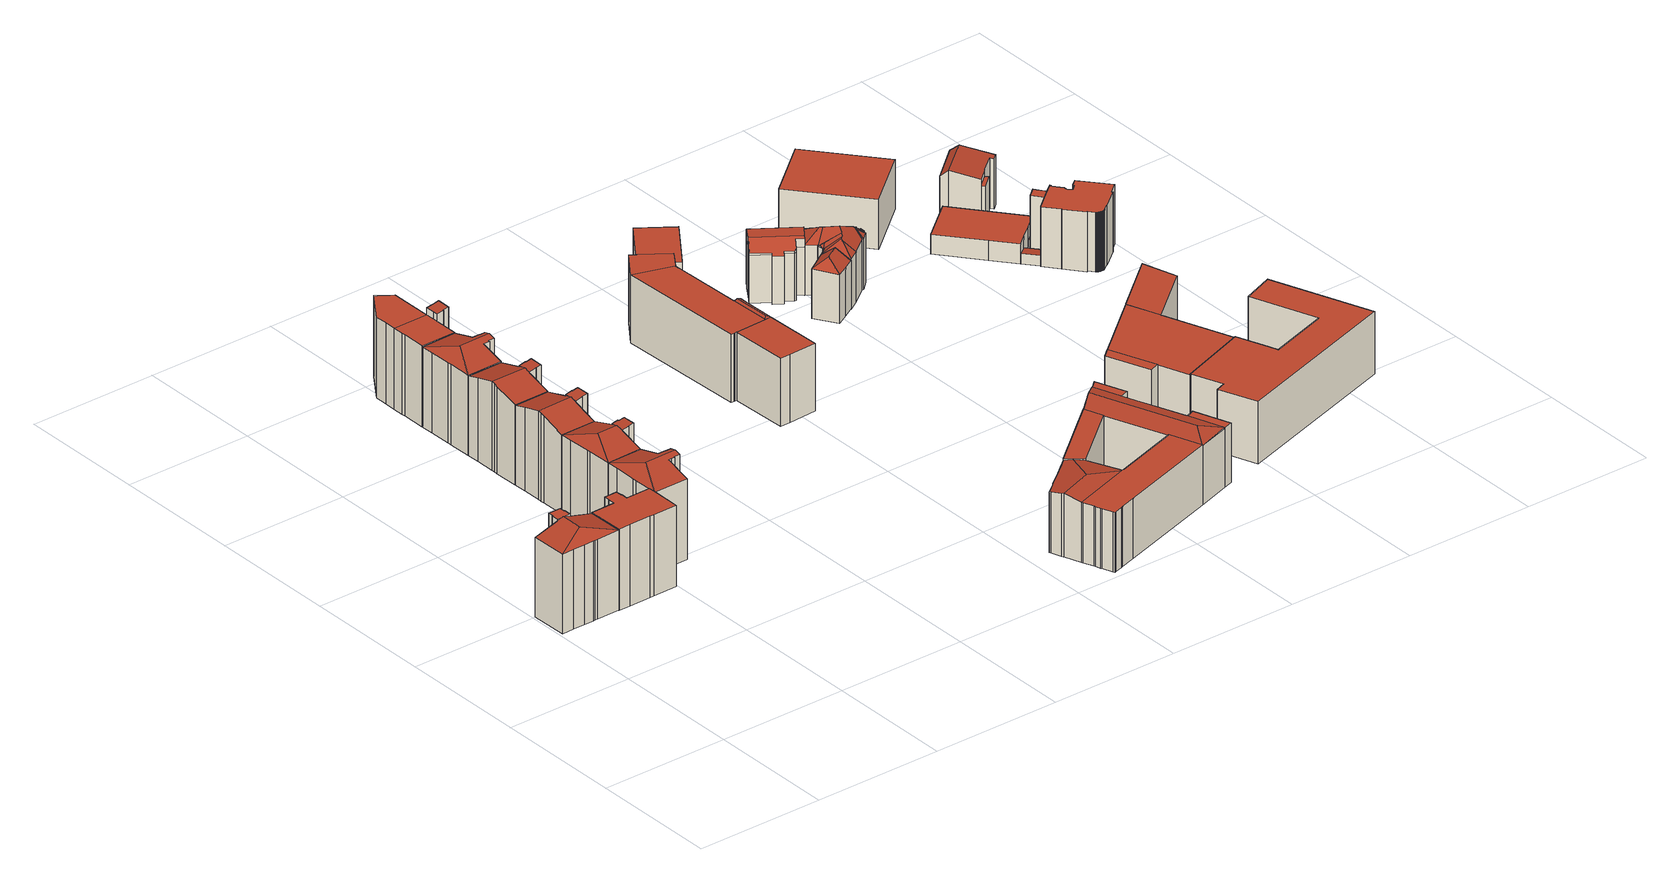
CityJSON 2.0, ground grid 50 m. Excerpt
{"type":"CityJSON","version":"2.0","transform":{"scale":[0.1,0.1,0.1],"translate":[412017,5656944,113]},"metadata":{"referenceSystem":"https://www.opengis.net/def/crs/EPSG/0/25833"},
"CityObjects":{
"building1":{"type":"Building","attributes":{"Gemeindeschluessel":14612000,"Geometrietyp2DReferenz":"3000","function":"31001_9998","roofType":"9999"},"children":["building1-1","building1-2"]},
"building1-1":{"type":"BuildingPart","attributes":{"Dachtyp_tdc":"tdcPolyFlatRoof","Dachneigung":0,"QualitaetDacherkennung":29,"Geometrietyp2DReferenz":"3000","measuredHeight":33.88,"roofType":"1000"},"parents":["building1"],"geometry":[{"type":"MultiSurface","lod":"2","boundaries":[[[0,1,2,3,4]],[[5,6,7,8,9]],[[6,10,11,7]],[[10,12,13,11]],[[12,14,15,13]],[[14,16,17,15]],[[16,0,4,17]],[[16,14,12,10,6,5,18,19,20,21,1,0]],[[4,3,22,23,8,7,11,13,15,17]]],"semantics":{"surfaces":[{"type":"WallSurface"},{"type":"RoofSurface"},{"type":"GroundSurface"}],"values":[0,0,0,0,0,0,0,1,2]}}]},
"building1-2":{"type":"BuildingPart","attributes":{"Dachtyp_tdc":"tdcHipAndGableRoof","Dachneigung":15.29,"QualitaetDacherkennung":14,"Geometrietyp2DReferenz":"3000","measuredHeight":33.99,"roofType":"5000"},"parents":["building1"],"geometry":[{"type":"MultiSurface","lod":"2","boundaries":[[[2,24,25,3]],[[24,26,27,25]],[[26,28,29,27]],[[28,30,31,29]],[[30,32,33,31]],[[32,34,35,33]],[[34,36,37,35]],[[36,38,39,37]],[[38,40,41,39]],[[40,42,43,41]],[[42,9,8,43]],[[38,36,34,32,30,28,26,44]],[[26,24,2,21,45,44]],[[45,19,46,9,42,40,38,44]],[[8,23,22,3,25,27,29,31,33,35,37,39,41,43]]],"semantics":{"surfaces":[{"type":"WallSurface"},{"type":"RoofSurface"},{"type":"GroundSurface"}],"values":[0,0,0,0,0,0,0,0,0,0,0,1,1,1,2]}}]},
"building2":{"type":"Building","attributes":{"Dachtyp_tdc":"tdcPolyFlatRoof","Gemeindeschluessel":14612000,"Dachneigung":0,"QualitaetDacherkennung":42,"Geometrietyp2DReferenz":"3000","measuredHeight":31.21,"function":"31001_9998","roofType":"1000"},"geometry":[{"type":"Solid","lod":"2","boundaries":[[[[47,48,49,50]],[[48,51,52,49]],[[51,53,54,52]],[[53,55,56,54]],[[55,57,58,56]],[[57,59,60,58]],[[59,61,62,60]],[[61,63,64,62]],[[63,65,66,64]],[[65,67,68,66]],[[67,69,70,68]],[[69,71,72,70]],[[71,73,74,72]],[[73,75,76,74]],[[75,77,78,76]],[[77,79,80,78]],[[79,47,50,80]],[[79,77,75,73,71,69,67,65,63,61,59,57,55,53,51,48,47]],[[50,49,52,54,56,58,60,62,64,66,68,70,72,74,76,78,80]]]],"semantics":{"surfaces":[{"type":"WallSurface"},{"type":"RoofSurface"},{"type":"GroundSurface"}],"values":[[0,0,0,0,0,0,0,0,0,0,0,0,0,0,0,0,0,1,2]]}}]},
"building3":{"type":"Building","attributes":{"Dachtyp_tdc":"tdcFreeFormRoof","Gemeindeschluessel":14612000,"Dachneigung":16.21,"QualitaetDacherkennung":20,"Geometrietyp2DReferenz":"3000","measuredHeight":34.45,"function":"31001_9998","roofType":"5000"},"geometry":[{"type":"Solid","lod":"2","boundaries":[[[[81,82,83,84]],[[82,85,86,83]],[[85,87,88,86]],[[87,89,90,88]],[[89,91,92,90]],[[91,93,94,92]],[[93,95,96,94]],[[95,97,98,96]],[[97,99,100,98]],[[99,101,102,100]],[[101,103,104,102]],[[103,105,78,104]],[[105,106,76,78]],[[106,107,108,76]],[[107,109,110,108]],[[109,111,112,110]],[[111,81,84,112]],[[106,105,113,81,111,109,107]],[[113,105,103,101,99,97,95,93,114]],[[114,91,89,87,85,82,81,113]],[[93,91,114]],[[84,83,86,88,90,92,94,96,98,100,102,104,78,76,108,110,112]]]],"semantics":{"surfaces":[{"type":"WallSurface"},{"type":"RoofSurface"},{"type":"GroundSurface"}],"values":[[0,0,0,0,0,0,0,0,0,0,0,0,0,0,0,0,0,1,1,1,0,2]]}}]},
"building4":{"type":"Building","attributes":{"Gemeindeschluessel":14612000,"Geometrietyp2DReferenz":"3000","function":"31001_9998","roofType":"9999"},"children":["building4-1","building4-2"]},
"building4-1":{"type":"BuildingPart","attributes":{"Dachtyp_tdc":"tdcHipAndGableRoof","Dachneigung":16.48,"QualitaetDacherkennung":19,"Geometrietyp2DReferenz":"3000","measuredHeight":34.32,"roofType":"5000"},"parents":["building4"],"geometry":[{"type":"MultiSurface","lod":"2","boundaries":[[[81,115,116,117]],[[115,118,119,116]],[[118,120,121,119]],[[120,122,123,121]],[[122,124,125,123]],[[124,126,127,125]],[[128,82,129,130]],[[82,81,117,129]],[[122,120,118,115,81,131]],[[82,132,133,134,131,81]],[[122,131,134,135,136,124]],[[124,136,126]],[[128,132,82]],[[117,116,119,121,123,125,127,130,129]]],"semantics":{"surfaces":[{"type":"WallSurface"},{"type":"RoofSurface"},{"type":"GroundSurface"}],"values":[0,0,0,0,0,0,0,0,1,1,1,0,0,2]}}]},
"building4-2":{"type":"BuildingPart","attributes":{"Dachtyp_tdc":"tdcPolyFlatRoof","Dachneigung":6.11,"QualitaetDacherkennung":65,"Geometrietyp2DReferenz":"3000","measuredHeight":34.35,"roofType":"2100"},"parents":["building4"],"geometry":[{"type":"MultiSurface","lod":"2","boundaries":[[[137,138,139,140]],[[138,141,142,139]],[[141,143,132,128,130,142]],[[144,145,146,127,126,136]],[[145,147,148,146]],[[147,149,150,148]],[[149,137,140,150]],[[149,147,145,144,135,133,143,141,138,137]],[[140,139,142,130,127,146,148,150]]],"semantics":{"surfaces":[{"type":"WallSurface"},{"type":"RoofSurface"},{"type":"GroundSurface"}],"values":[0,0,0,0,0,0,0,1,2]}}]},
"building5":{"type":"Building","attributes":{"Gemeindeschluessel":14612000,"Geometrietyp2DReferenz":"3000","function":"31001_9998","roofType":"9999"},"children":["building5-1","building5-2"]},
"building5-1":{"type":"BuildingPart","attributes":{"Dachtyp_tdc":"tdcGableRoof","Dachneigung":16.59,"QualitaetDacherkennung":19,"Geometrietyp2DReferenz":"3000","measuredHeight":34.11,"roofType":"3100"},"parents":["building5"],"geometry":[{"type":"MultiSurface","lod":"2","boundaries":[[[124,122,123,125]],[[122,151,152,123]],[[151,153,154,152]],[[153,155,156,154]],[[155,157,158,156]],[[157,159,160,158]],[[159,161,162,160]],[[161,163,164,162]],[[165,166,167,168]],[[166,124,125,167]],[[169,170,163,161,159,157,155]],[[155,153,151,122,124,166,165,171,169]],[[125,123,152,154,156,158,160,162,164,172,168,167]]],"semantics":{"surfaces":[{"type":"WallSurface"},{"type":"RoofSurface"},{"type":"GroundSurface"}],"values":[0,0,0,0,0,0,0,0,0,0,1,1,2]}}]},
"building5-2":{"type":"BuildingPart","attributes":{"Dachtyp_tdc":"tdcPolyFlatRoof","Dachneigung":9.16,"QualitaetDacherkennung":67,"Geometrietyp2DReferenz":"3000","measuredHeight":34.62,"roofType":"2100"},"parents":["building5"],"geometry":[{"type":"MultiSurface","lod":"2","boundaries":[[[173,174,175,164]],[[174,176,177,175]],[[176,178,179,177]],[[178,180,181,179]],[[180,182,183,181]],[[182,184,185,183]],[[184,186,165,168,185]],[[173,164,163]],[[170,187,171,186,184,182,180,178,176,174,173]],[[175,177,179,181,183,185,168,172,164]]],"semantics":{"surfaces":[{"type":"WallSurface"},{"type":"RoofSurface"},{"type":"GroundSurface"}],"values":[0,0,0,0,0,0,0,0,1,2]}}]},
"building6":{"type":"Building","attributes":{"Gemeindeschluessel":14612000,"Geometrietyp2DReferenz":"3000","function":"31001_9998","roofType":"9999"},"children":["building6-1","building6-2"]},
"building6-1":{"type":"BuildingPart","attributes":{"Dachtyp_tdc":"tdcPolyFlatRoof","Dachneigung":9.56,"QualitaetDacherkennung":63,"Geometrietyp2DReferenz":"3000","measuredHeight":34.61,"roofType":"2100"},"parents":["building6"],"geometry":[{"type":"MultiSurface","lod":"2","boundaries":[[[188,189,190,191]],[[189,192,193,190]],[[192,194,195,193]],[[194,196,197,195]],[[196,198,199,197]],[[198,200,201,199]],[[200,202,203,201]],[[202,204,203]],[[188,191,205]],[[206,207,208,202,200,198,196,194,192,189,188]],[[190,193,195,197,199,201,203,209,191]]],"semantics":{"surfaces":[{"type":"WallSurface"},{"type":"RoofSurface"},{"type":"GroundSurface"}],"values":[0,0,0,0,0,0,0,0,0,1,2]}}]},
"building6-2":{"type":"BuildingPart","attributes":{"Dachtyp_tdc":"tdcGableRoof","Dachneigung":16.69,"QualitaetDacherkennung":18,"Geometrietyp2DReferenz":"3000","measuredHeight":34.19,"roofType":"3100"},"parents":["building6"],"geometry":[{"type":"MultiSurface","lod":"2","boundaries":[[[210,205,191,211]],[[204,212,162,203]],[[212,213,160,162]],[[213,214,215,160]],[[214,216,217,215]],[[216,218,219,217]],[[218,220,221,219]],[[220,222,223,221]],[[222,210,211,223]],[[218,216,214,213,212,204,208,224]],[[224,206,205,210,222,220,218]],[[211,191,209,203,162,160,215,217,219,221,223]]],"semantics":{"surfaces":[{"type":"WallSurface"},{"type":"RoofSurface"},{"type":"GroundSurface"}],"values":[0,0,0,0,0,0,0,0,0,1,1,2]}}]},
"building7":{"type":"Building","attributes":{"Dachtyp_tdc":"tdcFreeFormRoof","Gemeindeschluessel":14612000,"Dachneigung":15.86,"QualitaetDacherkennung":19,"Geometrietyp2DReferenz":"3000","measuredHeight":34.26,"function":"31001_9998","roofType":"5000"},"geometry":[{"type":"Solid","lod":"2","boundaries":[[[[225,226,227,228]],[[226,229,230,227]],[[229,231,232,230]],[[231,233,234,232]],[[233,235,236,234]],[[235,237,238,236]],[[237,239,240,238]],[[239,241,242,240]],[[241,243,244,242]],[[243,245,211,244]],[[245,246,223,211]],[[246,247,248,223]],[[247,249,250,248]],[[249,251,252,250]],[[251,225,228,252]],[[246,253,225,251,249,247]],[[253,246,245,243,241,239,237,254]],[[254,235,233,231,229,226,225,253]],[[237,235,254]],[[228,227,230,232,234,236,238,240,242,244,211,223,248,250,252]]]],"semantics":{"surfaces":[{"type":"WallSurface"},{"type":"RoofSurface"},{"type":"GroundSurface"}],"values":[[0,0,0,0,0,0,0,0,0,0,0,0,0,0,0,1,1,1,0,2]]}}]},
"building8":{"type":"Building","attributes":{"Gemeindeschluessel":14612000,"Geometrietyp2DReferenz":"3000","function":"31001_9998","roofType":"9999"},"children":["building8-1","building8-2","building8-3"]},
"building8-1":{"type":"BuildingPart","attributes":{"Dachtyp_tdc":"tdcPolyFlatRoof","Dachneigung":9.11,"QualitaetDacherkennung":51,"Geometrietyp2DReferenz":"3000","measuredHeight":34.58,"roofType":"2100"},"parents":["building8"],"geometry":[{"type":"MultiSurface","lod":"2","boundaries":[[[255,256,257,258]],[[256,259,260,257]],[[259,261,262,260]],[[261,263,264,262]],[[263,265,266,264]],[[265,267,268,269,266]],[[255,258,270]],[[267,265,263,261,259,256,255]],[[257,260,262,264,266,269,258]]],"semantics":{"surfaces":[{"type":"WallSurface"},{"type":"RoofSurface"},{"type":"GroundSurface"}],"values":[0,0,0,0,0,0,0,1,2]}}]},
"building8-2":{"type":"BuildingPart","attributes":{"Dachtyp_tdc":"tdcPolyFlatRoof","Dachneigung":0,"QualitaetDacherkennung":48,"Geometrietyp2DReferenz":"3000","measuredHeight":31.02,"roofType":"1000"},"parents":["building8"],"geometry":[{"type":"MultiSurface","lod":"2","boundaries":[[[268,271,227,269]],[[271,272,228,227]],[[272,273,274,228]],[[273,275,276,274]],[[275,277,278,276]],[[275,273,272,271,268,270,277]],[[278,258,269,227,228,274,276]]],"semantics":{"surfaces":[{"type":"WallSurface"},{"type":"RoofSurface"},{"type":"GroundSurface"}],"values":[0,0,0,0,0,1,2]}}]},
"building8-3":{"type":"BuildingPart","attributes":{"Dachtyp_tdc":"tdcPolyFlatRoof","Dachneigung":0,"QualitaetDacherkennung":85,"Geometrietyp2DReferenz":"3000","measuredHeight":30.98,"roofType":"1000"},"parents":["building8"],"geometry":[{"type":"MultiSurface","lod":"2","boundaries":[[[279,280,281,282]],[[280,270,258,281]],[[277,283,284,278]],[[283,285,286,284]],[[285,279,282,286]],[[285,283,277,270,280,279]],[[282,281,258,278,284,286]]],"semantics":{"surfaces":[{"type":"WallSurface"},{"type":"RoofSurface"},{"type":"GroundSurface"}],"values":[0,0,0,0,0,1,2]}}]},
"building9":{"type":"Building","attributes":{"name":"Sächsisches Staatsministerium für Wirtschaft, Arbeit und Verkehr","Gemeindeschluessel":14612000,"Geometrietyp2DReferenz":"3000","function":"31001_3010","roofType":"9999"},"children":["building9-1","building9-2","building9-3","building9-4","building9-5","building9-6"]},
"building9-1":{"type":"BuildingPart","attributes":{"Dachtyp_tdc":"tdcPolyFlatRoof","Dachneigung":0,"QualitaetDacherkennung":52,"Geometrietyp2DReferenz":"3000","measuredHeight":22.98,"roofType":"1000"},"parents":["building9"],"geometry":[{"type":"MultiSurface","lod":"2","boundaries":[[[287,288,289,290,291]],[[288,292,293,289]],[[292,294,295,296,293]],[[294,292,288,287]],[[290,289,293,296]]],"semantics":{"surfaces":[{"type":"WallSurface"},{"type":"RoofSurface"},{"type":"GroundSurface"}],"values":[0,0,0,1,2]}}]},
"building9-2":{"type":"BuildingPart","attributes":{"Dachtyp_tdc":"tdcPolyFlatRoof","Dachneigung":0,"QualitaetDacherkennung":63,"Geometrietyp2DReferenz":"3000","measuredHeight":23.04,"roofType":"1000"},"parents":["building9"],"geometry":[{"type":"MultiSurface","lod":"2","boundaries":[[[297,298,299,300,301,302]],[[303,304,305,306,307]],[[304,308,309,305]],[[308,310,311,309]],[[310,312,313,311]],[[312,314,315,313]],[[314,316,317,315]],[[316,318,319,317]],[[318,320,321,319]],[[320,322,323,321]],[[322,324,325,323]],[[324,326,327,325]],[[326,328,329,330,327]],[[328,326,324,322,320,318,316,314,312,310,308,304,303,298,297]],[[301,300,306,305,309,311,313,315,317,319,321,323,325,327,330]]],"semantics":{"surfaces":[{"type":"WallSurface"},{"type":"RoofSurface"},{"type":"GroundSurface"}],"values":[0,0,0,0,0,0,0,0,0,0,0,0,0,1,2]}}]},
"building9-3":{"type":"BuildingPart","attributes":{"Dachtyp_tdc":"tdcHipAndGableRoof","Dachneigung":11.33,"QualitaetDacherkennung":27,"Geometrietyp2DReferenz":"3000","measuredHeight":24.25,"roofType":"5000"},"parents":["building9"],"geometry":[{"type":"MultiSurface","lod":"2","boundaries":[[[295,331,332,296]],[[331,333,334,332]],[[333,335,336,334]],[[337,307,306,338]],[[299,339,340,300]],[[341,291,290,342]],[[307,343,344]],[[345,346,347,348,349,350,344,343]],[[341,339,299,307,344,350]],[[341,350,349,287,291]],[[295,294,348,347,331]],[[331,347,346,333]],[[333,346,345,351,335]],[[337,352,343,307]],[[296,332,334,336,338,306,300,340,342,290]]],"semantics":{"surfaces":[{"type":"WallSurface"},{"type":"RoofSurface"},{"type":"GroundSurface"}],"values":[0,0,0,0,0,0,1,1,1,0,0,0,0,0,2]}}]},
"building9-4":{"type":"BuildingPart","attributes":{"Dachtyp_tdc":"tdcPolyFlatRoof","Dachneigung":0,"QualitaetDacherkennung":74,"Geometrietyp2DReferenz":"3000","measuredHeight":22.95,"roofType":"1000"},"parents":["building9"],"geometry":[{"type":"MultiSurface","lod":"2","boundaries":[[[351,353,354,336,335]],[[353,355,356,354]],[[355,352,337,338,356]],[[352,355,353,351]],[[336,354,356,338]]],"semantics":{"surfaces":[{"type":"WallSurface"},{"type":"RoofSurface"},{"type":"GroundSurface"}],"values":[0,0,0,1,2]}}]},
"building9-5":{"type":"BuildingPart","attributes":{"Dachtyp_tdc":"tdcFreeFormRoof","Dachneigung":10.03,"QualitaetDacherkennung":19,"Geometrietyp2DReferenz":"3000","measuredHeight":24.4,"roofType":"5000"},"parents":["building9"],"geometry":[{"type":"MultiSurface","lod":"2","boundaries":[[[357,358,359,360]],[[358,361,362,359]],[[361,363,364,362]],[[363,365,366,364]],[[365,367,368,366]],[[367,369,370,368]],[[369,371,372,370]],[[371,373,374,372]],[[373,375,376,374]],[[375,377,378,376]],[[377,379,380,378]],[[381,302,301,382]],[[329,383,384,330]],[[383,357,360,384]],[[302,381,385,386]],[[385,379,377,375,373,371,369,367,365,363,361,358,357,383,386]],[[383,329,302,386]],[[360,359,362,364,366,368,370,372,374,376,378,380,387,382,301,330,384]]],"semantics":{"surfaces":[{"type":"WallSurface"},{"type":"RoofSurface"},{"type":"GroundSurface"}],"values":[0,0,0,0,0,0,0,0,0,0,0,0,0,0,1,1,1,2]}}]},
"building9-6":{"type":"BuildingPart","attributes":{"Dachtyp_tdc":"tdcPolyFlatRoof","Dachneigung":0,"QualitaetDacherkennung":75,"Geometrietyp2DReferenz":"3000","measuredHeight":22.95,"roofType":"1000"},"parents":["building9"],"geometry":[{"type":"MultiSurface","lod":"2","boundaries":[[[388,389,381,382,340,339]],[[390,391,341,342,380,379]],[[391,390,389,388]],[[340,382,387,380,342]]],"semantics":{"surfaces":[{"type":"WallSurface"},{"type":"RoofSurface"},{"type":"GroundSurface"}],"values":[0,0,1,2]}}]},
"building10":{"type":"Building","attributes":{"name":"Sächsischen Staatsministerium für Soziales und Gesellschaftlichen Zusammenhalt","Gemeindeschluessel":14612000,"Geometrietyp2DReferenz":"3000","function":"31001_3010","roofType":"9999"},"children":["building10-1","building10-2","building10-3","building10-4","building10-5"]},
"building10-1":{"type":"BuildingPart","attributes":{"Dachtyp_tdc":"tdcPolyFlatRoof","Dachneigung":0,"QualitaetDacherkennung":64,"Geometrietyp2DReferenz":"3000","measuredHeight":26.07,"roofType":"1000"},"parents":["building10"],"geometry":[{"type":"MultiSurface","lod":"2","boundaries":[[[392,393,394,395,396]],[[393,397,398,394]],[[397,399,400,398]],[[399,401,402,403,400]],[[404,405,406,407,408]],[[409,405,404,401,399,397,393,392,410]],[[411,395,394,398,400,403,407,406,412]],[[405,409,412,406]]],"semantics":{"surfaces":[{"type":"WallSurface"},{"type":"RoofSurface"},{"type":"GroundSurface"}],"values":[0,0,0,0,0,1,2,0]}}]},
"building10-2":{"type":"BuildingPart","attributes":{"Dachtyp_tdc":"tdcPolyFlatRoof","Dachneigung":0,"QualitaetDacherkennung":58,"Geometrietyp2DReferenz":"3000","measuredHeight":22.59,"roofType":"1000"},"parents":["building10"],"geometry":[{"type":"MultiSurface","lod":"2","boundaries":[[[413,414,415,416]],[[414,417,418,415]],[[417,419,420,418]],[[419,421,422,420]],[[419,417,414,413,421]],[[416,415,418,420,422]]],"semantics":{"surfaces":[{"type":"WallSurface"},{"type":"RoofSurface"},{"type":"GroundSurface"}],"values":[0,0,0,0,1,2]}}]},
"building10-3":{"type":"BuildingPart","attributes":{"Dachtyp_tdc":"tdcPolyFlatRoof","Dachneigung":0,"QualitaetDacherkennung":61,"Geometrietyp2DReferenz":"3000","measuredHeight":26.01,"roofType":"1000"},"parents":["building10"],"geometry":[{"type":"MultiSurface","lod":"2","boundaries":[[[423,424,425,426]],[[424,427,428,425]],[[427,429,430,428]],[[429,431,432,430]],[[431,396,395,432]],[[431,429,427,424,423,433,396]],[[395,411,426,425,428,430,432]]],"semantics":{"surfaces":[{"type":"WallSurface"},{"type":"RoofSurface"},{"type":"GroundSurface"}],"values":[0,0,0,0,0,1,2]}}]},
"building10-4":{"type":"BuildingPart","attributes":{"Dachtyp_tdc":"tdcFreeFormRoof","Dachneigung":22.61,"QualitaetDacherkennung":26,"Geometrietyp2DReferenz":"3000","measuredHeight":26.62,"roofType":"5000"},"parents":["building10"],"geometry":[{"type":"MultiSurface","lod":"2","boundaries":[[[434,435,436,437]],[[435,438,426,436]],[[438,423,426]],[[439,440,412,409]],[[439,434,437,440]],[[410,438,441]],[[438,435,434,439,441]],[[439,409,410,441]],[[437,436,426,411,412,440]]],"semantics":{"surfaces":[{"type":"WallSurface"},{"type":"RoofSurface"},{"type":"GroundSurface"}],"values":[0,0,0,0,0,1,1,1,2]}}]},
"building10-5":{"type":"BuildingPart","attributes":{"Dachtyp_tdc":"tdcPolyFlatRoof","Dachneigung":0,"QualitaetDacherkennung":51,"Geometrietyp2DReferenz":"3000","measuredHeight":26.01,"roofType":"1000"},"parents":["building10"],"geometry":[{"type":"MultiSurface","lod":"2","boundaries":[[[402,442,443,403]],[[442,444,416,443]],[[444,413,416]],[[445,422,421]],[[445,446,447,422]],[[446,408,407,447]],[[408,446,445,444,442,402]],[[403,443,416,422,447,407]]],"semantics":{"surfaces":[{"type":"WallSurface"},{"type":"RoofSurface"},{"type":"GroundSurface"}],"values":[0,0,0,0,0,0,1,2]}}]},
"building11":{"type":"Building","attributes":{"Dachtyp_tdc":"tdcHipAndGableRoof","Gemeindeschluessel":14612000,"Dachneigung":36.55,"QualitaetDacherkennung":56,"Geometrietyp2DReferenz":"3000","measuredHeight":22.5,"function":"31001_9998","roofType":"5000"},"geometry":[{"type":"Solid","lod":"2","boundaries":[[[[448,449,450,451]],[[449,452,453,450]],[[452,454,455,453]],[[454,456,457,455]],[[456,458,459,457]],[[458,448,451,459]],[[454,452,460]],[[452,449,448,458,460]],[[458,456,454,460]],[[451,450,453,455,457,459]]]],"semantics":{"surfaces":[{"type":"WallSurface"},{"type":"RoofSurface"},{"type":"GroundSurface"}],"values":[[0,0,0,0,0,0,1,1,1,2]]}}]},
"building12":{"type":"Building","attributes":{"Dachtyp_tdc":"tdcFreeFormRoof","Gemeindeschluessel":14612000,"Dachneigung":33.75,"QualitaetDacherkennung":53,"Geometrietyp2DReferenz":"3000","measuredHeight":22.7,"function":"31001_9998","roofType":"5000"},"geometry":[{"type":"Solid","lod":"2","boundaries":[[[[461,462,463,464]],[[462,465,466,463]],[[465,467,468,466]],[[467,469,470,468]],[[469,471,472,470]],[[471,473,474,472]],[[473,475,476,474]],[[475,477,478,476]],[[477,479,480,478]],[[479,481,482,480]],[[481,483,484,482]],[[483,485,486,484]],[[485,487,488,486]],[[487,489,490,488]],[[489,491,492,490]],[[491,461,464,492]],[[493,494,495,496,497]],[[479,498,499,500,501,502,503,504,505,506,481]],[[503,497,496,504]],[[483,481,506]],[[462,461,494,493]],[[465,462,493,497]],[[469,467,503,502]],[[467,465,497,503]],[[471,469,502,501]],[[473,471,501,500]],[[475,473,500,499]],[[477,475,499,498]],[[477,498,479]],[[485,483,506,505]],[[491,489,496,495]],[[487,485,505,504]],[[489,487,504,496]],[[461,491,495,494]],[[464,463,466,468,470,472,474,476,478,480,482,484,486,488,490,492]]]],"semantics":{"surfaces":[{"type":"WallSurface"},{"type":"RoofSurface"},{"type":"GroundSurface"}],"values":[[0,0,0,0,0,0,0,0,0,0,0,0,0,0,0,0,1,1,1,0,0,0,0,0,0,0,0,0,0,0,0,0,0,0,2]]}}]},
"building13":{"type":"Building","attributes":{"Dachtyp_tdc":"tdcFreeFormRoof","Gemeindeschluessel":14612000,"Dachneigung":36.1,"QualitaetDacherkennung":17,"Geometrietyp2DReferenz":"3000","measuredHeight":24.25,"function":"31001_9998","roofType":"5000"},"geometry":[{"type":"Solid","lod":"2","boundaries":[[[[507,508,509,510]],[[508,511,512,509]],[[511,513,514,512]],[[513,515,516,514]],[[515,517,518,516]],[[517,519,520,518]],[[519,521,522,520]],[[521,523,524,522]],[[523,525,526,524]],[[525,527,528,526]],[[527,529,530,528]],[[529,531,532,530]],[[531,533,534,532]],[[533,535,536,534]],[[535,537,538,536]],[[537,539,540,538]],[[539,541,542,540]],[[541,456,543,542]],[[456,544,545,543]],[[544,546,547,545]],[[548,549,456,541]],[[548,541,539]],[[550,551,552,553,554,555,549,548,539,537]],[[556,550,537,535]],[[557,556,535,533]],[[557,533,531]],[[558,559,560,551,550,556,557,531,529]],[[561,562,558,529,527]],[[561,527,525]],[[562,561,525,523]],[[563,564,559,558,562,523,521]],[[563,521,519]],[[564,563,519,517]],[[560,559,564,517,515]],[[565,566,567,552,551,560,515,513]],[[568,565,513,511]],[[569,568,511,508]],[[569,508,507]],[[568,569,565]],[[507,565,569]],[[570,565,507]],[[570,566,565]],[[566,570,571]],[[567,566,571,572]],[[553,552,567,572,573]],[[573,574,575,576,554,553]],[[575,577,546,576]],[[555,554,576,546,544]],[[549,555,544,456]],[[577,575,574]],[[547,578,579,580,581,582,583,510,509,512,514,516,518,520,522,524,526,528,530,532,534,536,538,540,542,543,545]],[[546,577,578,547]],[[577,574,579,578]],[[574,573,580,579]],[[573,572,581,580]],[[572,571,582,581]],[[571,570,583,582]],[[570,507,510,583]]]],"semantics":{"surfaces":[{"type":"WallSurface"},{"type":"RoofSurface"},{"type":"GroundSurface"}],"values":[[0,0,0,0,0,0,0,0,0,0,0,0,0,0,0,0,0,0,0,0,1,1,1,1,1,1,1,1,1,1,1,1,1,1,1,1,1,1,1,1,1,1,1,1,1,1,1,1,1,0,2,0,0,0,0,0,0,0]]}}]},
"building14":{"type":"Building","attributes":{"name":"Sächsisches Staatsministerium für Energie, Klimaschutz, Umwelt und Landwirtschaft","Gemeindeschluessel":14612000,"Geometrietyp2DReferenz":"3000","function":"31001_3010","roofType":"9999"},"children":["building14-1","building14-2","building14-3"]},
"building14-1":{"type":"BuildingPart","attributes":{"Dachtyp_tdc":"tdcPolyFlatRoof","Dachneigung":0,"QualitaetDacherkennung":47,"Geometrietyp2DReferenz":"3000","measuredHeight":23.51,"roofType":"1000"},"parents":["building14"],"geometry":[{"type":"MultiSurface","lod":"2","boundaries":[[[584,585,586,587,588]],[[585,589,590,586]],[[589,591,592,593,590]],[[591,589,585,584]],[[587,586,590,593]]],"semantics":{"surfaces":[{"type":"WallSurface"},{"type":"RoofSurface"},{"type":"GroundSurface"}],"values":[0,0,0,1,2]}}]},
"building14-2":{"type":"BuildingPart","attributes":{"Dachtyp_tdc":"tdcPolyFlatRoof","Dachneigung":0,"QualitaetDacherkennung":48,"Geometrietyp2DReferenz":"3000","measuredHeight":23.53,"roofType":"1000"},"parents":["building14"],"geometry":[{"type":"MultiSurface","lod":"2","boundaries":[[[594,595,596,597,598]],[[595,599,600,596]],[[599,601,602,603,600]],[[601,599,595,594]],[[597,596,600,603]]],"semantics":{"surfaces":[{"type":"WallSurface"},{"type":"RoofSurface"},{"type":"GroundSurface"}],"values":[0,0,0,1,2]}}]},
"building14-3":{"type":"BuildingPart","attributes":{"Dachtyp_tdc":"tdcPolyFlatRoof","Dachneigung":0,"QualitaetDacherkennung":30,"Geometrietyp2DReferenz":"3000","measuredHeight":23.34,"roofType":"1000"},"parents":["building14"],"geometry":[{"type":"MultiSurface","lod":"2","boundaries":[[[604,605,606,607]],[[605,598,597,606]],[[602,588,587,603]],[[592,608,609,593]],[[608,604,607,609]],[[608,592,588,602,598,605,604]],[[607,606,597,603,587,593,609]]],"semantics":{"surfaces":[{"type":"WallSurface"},{"type":"RoofSurface"},{"type":"GroundSurface"}],"values":[0,0,0,0,0,1,2]}}]},
"building15":{"type":"Building","attributes":{"name":"Sächsisches Staatsministerium des Innern","Dachtyp_tdc":"tdcFreeFormRoof","Gemeindeschluessel":14612000,"Dachneigung":10.69,"QualitaetDacherkennung":22,"Geometrietyp2DReferenz":"3000","measuredHeight":10.21,"function":"31001_3010","roofType":"5000"},"geometry":[{"type":"Solid","lod":"2","boundaries":[[[[610,611,612,613]],[[611,614,615,612]],[[614,616,617,615]],[[616,618,619,617]],[[618,620,621,619]],[[622,623,624,625]],[[623,626,627,624]],[[626,628,629,627]],[[628,630,631,629]],[[630,632,633,631]],[[632,634,635,633]],[[634,636,637,635]],[[636,638,639,637]],[[638,640,641,639]],[[640,642,643,641]],[[642,644,645,643]],[[644,646,647,645]],[[646,648,649,647]],[[648,650,651,649]],[[650,652,653,651]],[[652,654,655,653]],[[654,656,657,655]],[[656,658,659,657]],[[658,660,661,659]],[[660,662,663,661]],[[662,664,665,663]],[[664,666,667,665]],[[666,668,669,667]],[[668,670,671,669]],[[670,672,673,671]],[[672,674,675,673]],[[674,676,677,675]],[[676,678,679,677]],[[678,680,681,679]],[[680,682,683,681]],[[682,684,685,683]],[[684,686,687,685]],[[686,688,689,687]],[[688,610,613,689]],[[674,672,690,691,611,610,688,686,684,682,680,678,676]],[[662,660,658,656,654,652,650,648,646,644,642,640,638,636,634,632,630,628,626,623,622,692,691,690,670,668,666,664]],[[611,691,692,693,694,695,696,620,618,616,614]],[[622,693,692]],[[672,670,690]],[[620,696,697,621]],[[696,695,698,697]],[[695,694,699,698]],[[694,693,700,699]],[[693,622,625,700]],[[613,612,615,617,619,621,697,698,699,700,625,624,627,629,631,633,635,637,639,641,643,645,647,649,651,653,655,657,659,661,663,665,667,669,671,673,675,677,679,681,683,685,687,689]]]],"semantics":{"surfaces":[{"type":"WallSurface"},{"type":"RoofSurface"},{"type":"GroundSurface"}],"values":[[0,0,0,0,0,0,0,0,0,0,0,0,0,0,0,0,0,0,0,0,0,0,0,0,0,0,0,0,0,0,0,0,0,0,0,0,0,0,0,1,1,1,0,0,0,0,0,0,0,2]]}}]},
"building16":{"type":"Building","attributes":{"name":"Sächsisches Staatsministerium des Innern","Dachtyp_tdc":"tdcPolyFlatRoof","Gemeindeschluessel":14612000,"Dachneigung":0,"QualitaetDacherkennung":19,"Geometrietyp2DReferenz":"3000","measuredHeight":23.85,"function":"31001_3010","roofType":"1000"},"geometry":[{"type":"Solid","lod":"2","boundaries":[[[[701,702,703,704]],[[702,705,706,703]],[[705,707,708,706]],[[707,709,710,708]],[[709,711,712,710]],[[711,713,714,712]],[[713,715,716,714]],[[715,717,718,716]],[[717,719,720,718]],[[719,721,722,720]],[[721,701,704,722]],[[721,719,717,715,713,711,709,707,705,702,701]],[[704,703,706,708,710,712,714,716,718,720,722]]]],"semantics":{"surfaces":[{"type":"WallSurface"},{"type":"RoofSurface"},{"type":"GroundSurface"}],"values":[[0,0,0,0,0,0,0,0,0,0,0,1,2]]}}]},
"building17":{"type":"Building","attributes":{"name":"Sächsisches Staatsarchiv - Hauptstaatsarchiv Dresden","Dachtyp_tdc":"tdcPolyFlatRoof","Gemeindeschluessel":14612000,"Dachneigung":0,"QualitaetDacherkennung":58,"Geometrietyp2DReferenz":"3000","measuredHeight":19.14,"function":"31001_3010","roofType":"1000"},"geometry":[{"type":"Solid","lod":"2","boundaries":[[[[723,724,725,726]],[[724,727,728,725]],[[727,729,730,728]],[[729,723,726,730]],[[729,727,724,723]],[[726,725,728,730]]]],"semantics":{"surfaces":[{"type":"WallSurface"},{"type":"RoofSurface"},{"type":"GroundSurface"}],"values":[[0,0,0,0,1,2]]}}]},
"building18":{"type":"Building","attributes":{"Dachtyp_tdc":"tdcPolyFlatRoof","Gemeindeschluessel":14612000,"Dachneigung":0,"QualitaetDacherkennung":47,"Geometrietyp2DReferenz":"3000","measuredHeight":7.64,"function":"31001_9998","roofType":"1000"},"geometry":[{"type":"Solid","lod":"2","boundaries":[[[[731,732,733,734]],[[732,735,736,733]],[[735,737,738,736]],[[737,739,740,738]],[[739,741,742,740]],[[741,743,744,742]],[[743,731,734,744]],[[743,741,739,737,735,732,731]],[[734,733,736,738,740,742,744]]]],"semantics":{"surfaces":[{"type":"WallSurface"},{"type":"RoofSurface"},{"type":"GroundSurface"}],"values":[[0,0,0,0,0,0,0,1,2]]}}]},
"building19":{"type":"Building","attributes":{"Dachtyp_tdc":"tdcPolyFlatRoof","Gemeindeschluessel":14612000,"Dachneigung":6.55,"QualitaetDacherkennung":58,"Geometrietyp2DReferenz":"3000","measuredHeight":3.94,"function":"31001_9998","roofType":"2100"},"geometry":[{"type":"Solid","lod":"2","boundaries":[[[[745,746,744,734]],[[746,747,748,744]],[[747,749,750,748]],[[749,745,734,750]],[[749,747,746,745]],[[734,744,748,750]]]],"semantics":{"surfaces":[{"type":"WallSurface"},{"type":"RoofSurface"},{"type":"GroundSurface"}],"values":[[0,0,0,0,1,2]]}}]},
"building20":{"type":"Building","attributes":{"Dachtyp_tdc":"tdcPolyFlatRoof","Gemeindeschluessel":14612000,"Dachneigung":0,"QualitaetDacherkennung":34,"Geometrietyp2DReferenz":"3000","measuredHeight":22.18,"function":"31001_9998","roofType":"1000"},"geometry":[{"type":"Solid","lod":"2","boundaries":[[[[751,752,753,754]],[[752,755,756,753]],[[755,757,758,756]],[[757,759,760,758]],[[759,751,754,760]],[[759,757,755,752,751]],[[754,753,756,758,760]]]],"semantics":{"surfaces":[{"type":"WallSurface"},{"type":"RoofSurface"},{"type":"GroundSurface"}],"values":[[0,0,0,0,0,1,2]]}}]},
"building21":{"type":"Building","attributes":{"Dachtyp_tdc":"tdcPolyFlatRoof","Gemeindeschluessel":14612000,"Dachneigung":0,"QualitaetDacherkennung":68,"Geometrietyp2DReferenz":"3000","measuredHeight":2.59,"function":"31001_9998","roofType":"1000"},"geometry":[{"type":"Solid","lod":"2","boundaries":[[[[761,762,763,764]],[[762,765,766,763]],[[765,767,768,766]],[[765,762,761,769,770,767]],[[768,771,772,764,763,766]],[[767,770,771,768]],[[770,769,772,771]],[[769,761,764,772]]]],"semantics":{"surfaces":[{"type":"WallSurface"},{"type":"RoofSurface"},{"type":"GroundSurface"}],"values":[[0,0,0,1,2,0,0,0]]}}]},
"building22":{"type":"Building","attributes":{"Dachtyp_tdc":"tdcPolyFlatRoof","Gemeindeschluessel":14612000,"Dachneigung":0,"QualitaetDacherkennung":41,"Geometrietyp2DReferenz":"3000","measuredHeight":22.86,"function":"31001_9998","roofType":"1000"},"geometry":[{"type":"Solid","lod":"2","boundaries":[[[[773,774,775,776]],[[774,777,778,775]],[[777,779,780,778]],[[779,781,782,780]],[[781,783,750,782]],[[783,784,748,750]],[[784,785,760,748]],[[785,786,758,760]],[[786,787,788,758]],[[787,789,790,788]],[[789,791,792,790]],[[791,793,794,792]],[[793,795,796,794]],[[795,797,798,796]],[[797,799,800,798]],[[799,801,802,800]],[[801,803,804,802]],[[803,805,806,804]],[[805,807,808,806]],[[807,809,810,808]],[[809,811,812,810]],[[811,813,814,812]],[[813,815,816,814]],[[815,817,818,816]],[[817,819,820,818]],[[819,821,822,820]],[[821,823,824,822]],[[823,825,826,824]],[[825,827,828,826]],[[827,829,830,828]],[[829,831,832,830]],[[831,833,834,832]],[[833,835,836,834]],[[835,837,838,836]],[[837,839,840,838]],[[839,841,842,840]],[[841,843,844,842]],[[843,845,846,844]],[[845,847,848,846]],[[847,849,850,848]],[[849,773,776,850]],[[849,847,845,843,841,839,837,835,833,831,829,827,825,823,821,819,817,815,813,811,809,807,805,803,801,799,797,795,793,791,789,787,786,785,784,783,781,779,777,774,773]],[[776,775,778,780,782,750,748,760,758,788,790,792,794,796,798,800,802,804,806,808,810,812,814,816,818,820,822,824,826,828,830,832,834,836,838,840,842,844,846,848,850]]]],"semantics":{"surfaces":[{"type":"WallSurface"},{"type":"RoofSurface"},{"type":"GroundSurface"}],"values":[[0,0,0,0,0,0,0,0,0,0,0,0,0,0,0,0,0,0,0,0,0,0,0,0,0,0,0,0,0,0,0,0,0,0,0,0,0,0,0,0,0,1,2]]}}]},
"building23":{"type":"Building","attributes":{"Gemeindeschluessel":14612000,"Geometrietyp2DReferenz":"3000","function":"31001_9998","roofType":"9999"},"children":["building23-1","building23-2"]},
"building23-1":{"type":"BuildingPart","attributes":{"Dachtyp_tdc":"tdcGableRoof","Dachneigung":10.68,"QualitaetDacherkennung":45,"Geometrietyp2DReferenz":"3000","measuredHeight":21.43,"roofType":"3100"},"parents":["building23"],"geometry":[{"type":"MultiSurface","lod":"2","boundaries":[[[851,852,853,854,855]],[[856,857,858,859,860]],[[857,861,862,858]],[[861,863,864,862]],[[863,865,866,864]],[[865,867,868,866]],[[867,869,870,868]],[[869,851,855,870]],[[865,863,861,857]],[[857,856,852,851,869,867,865]],[[855,854,859,858,862,864,866,868,870]]],"semantics":{"surfaces":[{"type":"WallSurface"},{"type":"RoofSurface"},{"type":"GroundSurface"}],"values":[0,0,0,0,0,0,0,0,1,1,2]}}]},
"building23-2":{"type":"BuildingPart","attributes":{"Dachtyp_tdc":"tdcPolyFlatRoof","Dachneigung":0,"QualitaetDacherkennung":32,"Geometrietyp2DReferenz":"3000","measuredHeight":16.96,"roofType":"1000"},"parents":["building23"],"geometry":[{"type":"MultiSurface","lod":"2","boundaries":[[[853,871,872,854]],[[871,873,874,872]],[[873,860,859,874]],[[860,873,871,853]],[[854,872,874,859]]],"semantics":{"surfaces":[{"type":"WallSurface"},{"type":"RoofSurface"},{"type":"GroundSurface"}],"values":[0,0,0,1,2]}}]}
},
"vertices":[
[154,1023,349],[154,996,349],[154,996,342],[154,996,10],[154,1023,10],[99,996,349],[99,1022,349],[99,1022,10],[99,996,10],[99,996,343],[103,1022,349],[103,1022,10],[103,1045,349],[103,1045,10],[151,1045,349],[151,1045,10],[152,1023,349],[152,1023,10],[103,996,349],[120,996,349],[124,996,349],[128,996,349],[124,996,10],[103,996,10],
[247,997,316],[247,997,10],[248,856,317],[248,856,10],[158,855,316],[158,855,10],[147,855,316],[147,855,10],[140,855,316],[140,855,10],[102,854,316],[102,854,10],[56,854,316],[56,854,10],[7,853,316],[7,853,10],[5,995,316],[5,995,10],[99,995,343],[99,995,10],[124,909,350],[124,996,350],[103,996,344],
[395,857,320],[381,857,320],[381,857,8],[395,857,8],[296,856,320],[296,856,8],[248,856,320],[248,856,8],[247,997,320],[247,997,8],[340,998,320],[340,998,8],[340,1024,320],[340,1024,8],[342,1024,320],[342,1024,8],[342,1048,320],[342,1048,8],[392,1048,320],[392,1048,8],[393,1025,320],[393,1025,8],[395,1025,320],[395,1025,8],[395,1011,320],[395,1011,8],[395,998,320],[395,998,8],[491,999,320],[491,999,8],[492,970,320],[492,970,8],[492,858,320],[492,858,8],
[490,1214,318],[628,1215,318],[628,1215,8],[490,1214,8],[629,1123,344],[629,1123,8],[655,1123,344],[655,1123,8],[655,1120,345],[655,1120,8],[679,1120,345],[679,1120,8],[679,1071,345],[679,1071,8],[655,1070,345],[655,1070,8],[655,1068,345],[655,1068,8],[641,1068,345],[641,1068,8],[630,1068,345],[630,1068,8],[630,971,317],[630,971,8],[492,970,317],[491,999,317],[491,1066,317],[491,1066,8],[491,1083,317],[491,1083,8],[490,1166,318],[490,1166,8],[553,1094,352],[679,1095,352],
[489,1306,316],[489,1306,10],[490,1214,10],[489,1320,316],[489,1320,10],[488,1407,315],[488,1407,10],[488,1454,314],[488,1454,10],[626,1455,314],[626,1455,10],[627,1363,316],[627,1363,10],[627,1308,316],[628,1215,10],[627,1308,10],[544,1336,353],[627,1308,345],[627,1320,348],[627,1337,353],[627,1352,348],[627,1363,345],
[678,1312,354],[654,1312,351],[654,1312,10],[678,1312,10],[654,1308,351],[654,1308,10],[627,1308,348],[627,1363,348],[653,1364,351],[653,1364,10],[653,1361,351],[653,1361,10],[677,1361,354],[677,1361,10],
[487,1545,342],[487,1545,10],[487,1560,347],[487,1560,10],[487,1574,351],[487,1574,10],[487,1645,330],[487,1645,10],[486,1696,315],[486,1696,10],[625,1697,315],[625,1697,10],[625,1604,343],[625,1604,10],[626,1549,343],[625,1549,343],[625,1549,10],[626,1549,10],[625,1575,351],[625,1585,348],[625,1566,348],[625,1575,10],
[625,1604,348],[652,1605,353],[652,1605,10],[652,1602,353],[652,1602,10],[675,1602,357],[675,1602,10],[676,1552,357],[676,1552,10],[652,1552,353],[652,1552,10],[652,1549,353],[652,1549,10],[626,1549,348],[625,1575,348],
[623,1846,348],[650,1846,352],[650,1846,10],[623,1846,10],[650,1844,352],[650,1844,10],[673,1844,356],[673,1844,10],[673,1792,356],[673,1792,10],[650,1792,352],[650,1792,10],[650,1790,353],[650,1790,10],[624,1790,348],[624,1790,10],[624,1790,344],[623,1846,343],[624,1830,348],[624,1816,348],[624,1803,348],[624,1816,10],
[623,1940,315],[623,1940,10],[625,1697,316],[486,1696,316],[485,1788,344],[485,1788,10],[485,1802,348],[485,1802,10],[485,1815,352],[485,1815,10],[485,1889,330],[485,1889,10],[484,1939,315],[484,1939,10],[624,1816,352],
[482,2178,317],[620,2180,317],[620,2180,10],[482,2178,10],[621,2087,345],[621,2087,10],[648,2087,345],[648,2087,10],[648,2084,345],[648,2084,10],[671,2085,345],[671,2085,10],[671,2035,345],[671,2035,10],[648,2035,345],[648,2035,10],[648,2031,344],[648,2031,10],[622,2031,344],[622,2031,10],[623,1940,318],[484,1939,318],[484,2028,318],[484,2028,10],[483,2043,318],[483,2043,10],[483,2128,317],[483,2128,10],[544,2060,352],[671,2061,352],
[619,2325,348],[646,2325,352],[646,2325,10],[619,2325,10],[669,2325,356],[669,2325,10],[669,2273,356],[669,2273,10],[646,2273,352],[646,2273,10],[646,2271,352],[646,2271,10],[620,2271,348],[620,2271,320],[620,2271,10],[619,2325,320],
[620,2180,320],[482,2178,320],[482,2268,320],[482,2268,10],[481,2282,320],[481,2282,10],[481,2324,320],[481,2324,10],
[560,2530,320],[618,2490,320],[618,2490,10],[560,2530,10],[481,2368,320],[481,2368,10],[481,2416,320],[481,2416,10],
[2108,682,246],[2140,709,246],[2140,709,17],[2108,682,17],[2108,682,243],[2184,592,246],[2184,592,17],[2147,578,246],[2147,578,243],[2147,578,17],
[1862,208,247],[2116,288,247],[2116,288,243],[2116,288,17],[1862,208,17],[1862,208,242],[2161,167,247],[1768,43,247],[1768,43,17],[2161,167,17],[2161,167,243],[1708,24,247],[1708,24,17],[1702,22,247],[1702,22,17],[1670,12,247],[1670,12,17],[1664,10,247],[1664,10,17],[1661,16,247],[1661,16,17],[1647,55,247],[1647,55,17],[1644,61,247],[1644,61,17],[1638,79,247],[1638,79,17],[1636,85,247],[1636,85,17],[1621,124,247],[1621,124,17],[1619,130,247],[1619,130,246],[1619,130,17],
[2167,526,243],[2167,526,17],[2181,489,243],[2181,489,17],[2236,343,243],[2236,343,17],[2287,207,243],[2287,207,17],[2028,521,243],[2028,521,17],[2001,594,243],[2001,594,17],[2287,207,249],[2214,260,259],[2236,343,249],[2181,489,249],[2167,526,249],[2147,578,249],[2108,682,249],[2067,649,259],[2236,343,246],[2287,207,246],
[2273,357,246],[2273,357,17],[2324,219,246],[2324,219,17],
[1595,194,260],[1592,201,259],[1592,201,17],[1595,194,17],[1578,239,252],[1578,239,17],[1575,245,250],[1575,245,17],[1581,250,250],[1581,250,17],[1615,277,247],[1615,277,17],[1619,282,247],[1619,282,17],[1673,325,243],[1673,325,17],[1678,329,243],[1678,329,17],[1731,372,239],[1731,372,17],[1737,378,238],[1737,378,17],[1751,389,237],[1751,389,17],[1809,340,239],[1809,340,17],[1596,191,261],[1596,191,17],[1776,368,242],[1729,240,261],[1776,368,17],
[2028,521,246],[1809,340,246],[1751,389,246],[2001,594,246],
[1399,1667,267],[1392,1667,267],[1392,1667,6],[1399,1667,6],[1399,1667,266],[1388,1666,267],[1388,1666,6],[1376,1666,267],[1376,1666,6],[1358,2171,267],[1358,2171,266],[1358,2171,6],[1508,2123,267],[1509,2108,267],[1509,2108,6],[1508,2123,6],[1508,2123,266],[1518,1828,267],[1523,1672,267],[1523,1672,6],[1518,1828,6],
[1457,2262,232],[1591,2448,232],[1591,2448,6],[1457,2262,6],[1712,2360,232],[1712,2360,6],[1578,2175,232],[1578,2175,6],[1556,2191,232],[1556,2191,6],
[1549,1673,266],[1549,1670,266],[1549,1670,6],[1549,1673,6],[1557,1450,266],[1557,1450,6],[1447,1446,266],[1447,1446,6],[1407,1445,266],[1407,1445,6],[1523,1672,266],
[1545,1828,267],[1546,1790,267],[1546,1790,6],[1545,1828,6],[1549,1673,267],[1531,1828,272],[1531,1828,6],[1536,1685,272],
[1435,2278,266],[1435,2278,6],[1457,2262,266],[1556,2191,266],[1534,2160,266],[1534,2160,6],
[2057,1883,194],[2014,1857,194],[2014,1857,10],[2057,1883,10],[1968,1831,196],[1968,1831,10],[1917,1916,200],[1917,1916,10],[2001,1971,198],[2001,1971,10],[2027,1930,235],[2027,1930,10],[1972,1896,235],
[2057,2136,192],[2056,2134,192],[2056,2134,8],[2057,2136,8],[2029,2097,192],[2029,2097,8],[2000,2057,192],[2000,2057,8],[1995,2049,192],[1995,2049,8],[1970,2067,192],[1970,2067,8],[1952,2040,192],[1952,2040,8],[1945,2039,192],[1945,2039,8],[1915,2060,192],[1915,2060,8],[1907,2048,192],[1907,2048,8],[1875,2070,192],[1875,2070,8],[1881,2079,192],[1881,2079,8],[1819,2123,192],[1819,2123,8],[1847,2163,192],[1847,2163,8],[1875,2204,192],[1875,2204,8],[1903,2243,192],[1903,2243,8],[2056,2134,204],[2057,2136,203],[1903,2243,203],[1875,2204,235],[2029,2097,235],[1915,2060,201],[1945,2039,201],[1952,2040,205],[1970,2067,226],[1995,2049,226],[2000,2057,232],[1847,2163,232],[1819,2123,199],[1881,2079,199],
[2057,2136,198],[2060,2138,198],[2060,2138,7],[2057,2136,7],[2094,2113,198],[2094,2113,7],[2092,2110,198],[2092,2110,7],[2162,2058,198],[2162,2058,7],[2164,2061,198],[2164,2061,7],[2201,2035,198],[2201,2035,7],[2198,2030,198],[2198,2030,7],[2203,2020,198],[2203,2020,7],[2208,2020,198],[2208,2020,7],[2207,1999,198],[2207,1999,7],[2202,1999,198],[2202,1999,7],[2201,1989,198],[2201,1989,7],[2203,1986,198],[2203,1986,7],[2170,1958,198],[2170,1958,7],[2166,1961,198],[2166,1961,7],[2100,1910,198],[2100,1910,7],[2057,1883,198],[2057,1883,7],[2001,1971,7],[2033,1993,198],[2033,1993,7],[2032,1997,198],[2032,1997,7],[2073,1950,234],[2074,1956,236],[2170,2005,221],[2164,2008,226],[2110,2008,250],[2101,1983,239],[2095,1980,240],[2090,1968,236],[2172,1998,219],[2192,1987,203],[2188,2015,209],[2170,2013,222],[2169,2010,222],[2197,2010,205],[2196,2010,205],[2185,2031,206],[2171,2020,219],[2062,2105,213],[2069,2062,236],[2077,2056,236],[2064,2108,213],[2060,2133,200],[2056,2134,198],[1995,2049,198],[2031,2024,198],[2032,2022,198],[2027,2020,198],[2028,2008,206],[2045,2010,208],[2028,1997,198],[2028,1997,7],[2027,2020,7],[2032,2022,7],[2031,2024,7],[1995,2049,7],[2056,2134,7],
[2532,1031,246],[2737,1200,246],[2737,1200,11],[2532,1031,11],[2532,1031,245],[2778,1065,246],[2778,1065,11],[2580,904,246],[2580,904,245],[2580,904,11],
[2370,662,246],[2333,648,246],[2333,648,11],[2370,662,11],[2370,662,245],[2270,815,246],[2270,815,11],[2302,842,246],[2302,842,245],[2302,842,11],
[2679,639,245],[2414,545,245],[2414,545,11],[2679,639,11],[2635,757,245],[2635,757,11],
[2736,526,109],[2724,520,110],[2724,520,20],[2736,526,20],[2635,757,110],[2635,757,20],[2644,759,112],[2644,759,20],[2653,761,114],[2653,761,20],[2662,763,115],[2662,763,20],[2705,760,120],[2714,758,118],[2714,758,20],[2705,760,20],[2722,755,115],[2722,755,20],[2731,751,113],[2731,751,20],[2740,747,111],[2740,747,20],[2747,742,109],[2747,742,20],[2754,737,107],[2754,737,20],[2761,731,106],[2761,731,20],[2767,725,105],[2767,725,20],[2773,719,103],[2773,719,20],[2779,712,103],[2779,712,20],[2784,704,102],[2784,704,20],[2788,697,101],[2788,697,20],[2792,689,101],[2792,689,20],[2796,680,101],[2796,680,20],[2797,676,101],[2797,676,20],[2799,667,101],[2799,667,20],[2801,659,102],[2801,659,20],[2802,650,102],[2802,650,20],[2803,641,103],[2803,641,20],[2803,632,104],[2803,632,20],[2802,623,106],[2802,623,20],[2801,615,107],[2801,615,20],[2799,606,109],[2799,606,20],[2797,598,111],[2797,598,20],[2792,585,110],[2792,585,20],[2786,574,109],[2786,574,20],[2781,566,109],[2781,566,20],[2776,559,109],[2776,559,20],[2770,553,109],[2770,553,20],[2764,546,108],[2764,546,20],[2758,540,109],[2758,540,20],[2751,535,109],[2751,535,20],[2743,530,109],[2743,530,20],[2796,596,111],[2748,631,122],[2699,762,122],[2697,762,121],[2688,763,120],[2679,764,118],[2670,764,117],[2670,764,20],[2679,764,20],[2688,763,20],[2697,762,20],
[3137,475,249],[2476,267,249],[2476,267,10],[3137,475,10],[2421,412,249],[2421,412,10],[2459,426,249],[2459,426,10],[2414,545,249],[2414,545,10],[2679,639,249],[2679,639,10],[2724,520,249],[2724,520,10],[2737,484,249],[2737,484,10],[2968,558,249],[2968,558,10],[2873,811,249],[2873,811,10],[2993,858,249],[2993,858,10],
[2158,2388,197],[2361,2554,197],[2361,2554,6],[2158,2388,6],[2575,2294,197],[2575,2294,6],[2371,2128,197],[2371,2128,6],
[2674,1759,84],[2606,1843,84],[2606,1843,8],[2674,1759,8],[2483,1994,84],[2483,1994,8],[2627,2110,84],[2627,2110,8],[2818,1873,84],[2818,1873,8],[2763,1830,84],[2763,1830,8],[2713,1790,84],[2713,1790,8],
[2674,1759,48],[2713,1790,42],[2755,1738,42],[2755,1738,8],[2717,1707,48],[2717,1707,8],
[2740,1791,230],[2773,1818,230],[2773,1818,8],[2740,1791,8],[2792,1794,230],[2792,1794,8],[2805,1778,230],[2805,1778,8],[2772,1752,230],[2772,1752,8],
[2818,1873,35],[2840,1845,35],[2840,1845,9],[2818,1873,9],[2827,1825,35],[2827,1825,9],[2792,1794,35],[2792,1794,9],[2763,1830,35],[2773,1818,35],[2773,1818,9],[2763,1830,9],
[2815,1585,237],[2813,1582,237],[2813,1582,8],[2815,1585,8],[2759,1648,237],[2759,1648,8],[2760,1649,237],[2760,1649,8],[2715,1705,237],[2715,1705,8],[2717,1707,237],[2755,1738,237],[2772,1752,237],[2805,1778,237],[2825,1794,237],[2825,1794,8],[2828,1790,237],[2828,1790,8],[2825,1788,237],[2825,1788,8],[2853,1752,237],[2853,1752,8],[2852,1741,237],[2852,1741,8],[2867,1724,237],[2867,1724,8],[2886,1741,237],[2886,1741,8],[2884,1743,237],[2884,1743,8],[2887,1749,237],[2887,1749,8],[2909,1767,237],[2909,1767,8],[2996,1664,237],[2996,1664,8],[2958,1632,237],[2958,1632,8],[2960,1629,237],[2960,1629,8],[2892,1574,237],[2892,1574,8],[2890,1576,237],[2890,1576,8],[2870,1560,237],[2870,1560,8],[2868,1559,237],[2868,1559,8],[2866,1558,237],[2866,1558,8],[2864,1557,237],[2864,1557,8],[2862,1557,237],[2862,1557,8],[2859,1556,237],[2859,1556,8],[2857,1556,237],[2857,1556,8],[2854,1556,237],[2854,1556,8],[2852,1556,237],[2852,1556,8],[2849,1556,237],[2849,1556,8],[2847,1557,237],[2847,1557,8],[2845,1557,237],[2845,1557,8],[2843,1558,237],[2843,1558,8],[2840,1559,237],[2840,1559,8],[2838,1560,237],[2838,1560,8],[2836,1561,237],[2836,1561,8],[2834,1562,237],[2834,1562,8],
[2821,2104,199],[2762,2056,199],[2762,2056,174],[2762,2056,5],[2821,2104,5],[2713,2015,199],[2644,2098,219],[2644,2098,5],[2713,2015,5],[2713,2015,174],[2624,2122,194],[2624,2122,5],[2755,2231,194],[2755,2231,5],[2775,2206,219],[2775,2206,5],[2853,2111,196],[2853,2111,5],[2831,2093,196],[2831,2093,5],
[2772,2044,174],[2772,2044,5],[2723,2003,174],[2723,2003,5]
]}
